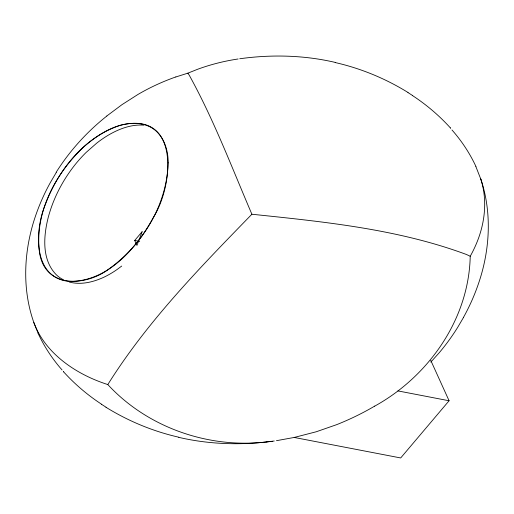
<?xml version="1.0" encoding="UTF-8"?>
<svg xmlns="http://www.w3.org/2000/svg" width="514" height="514" viewBox="0 0 514 514"><rect width="100%" height="100%" fill="white"/><g stroke="black" fill="none" stroke-linecap="round" stroke-linejoin="round"><path stroke-width="0.77" d="M480.995 179.714C487.388 199.907 485.043 222.093 477.249 241.561A157.535 139.988 28 0 1 471.377 254.16L470.22 256.261C468.935 318.995 428.779 376.274 374.712 406.131M142.095 231.827L136.949 245.409L134.707 240.468L142.166 231.66M266.503 441.944C208.555 448.748 147.55 427.603 107.811 384.568C147.389 321.308 200.081 267.479 251.892 214.235C324.083 221.778 397.72 229.019 466.211 254.404A90.849 80.73 28 0 1 468.016 255.207L470.22 256.261M463.512 317.44L457.659 327.412A271.996 241.702 28 0 1 439.258 352.707L430.816 362.1M56.341 172.351L50.488 182.322A261.318 232.212 28 0 0 33.307 222.845C23.638 255.214 22.507 290.744 33.943 322.824C43.529 348.73 66.691 367.157 91.229 378.22A143.014 127.087 28 0 0 105.331 383.752L107.811 384.568M430.745 360.353L449.082 400.759L400.695 457.955L294.201 437.453L276.455 440.684M106.828 115.971L121.947 104.683L137.964 94.447A245.686 218.321 28 0 1 175.833 76.939M121.696 266.066L117.34 269.304A105.37 93.632 28 0 1 103.982 277.181C93.31 282.128 80.981 285.174 69.339 282.051M175.846 76.965L187.861 73.161L197.672 69.249A216.426 192.32 28 0 1 238.091 58.988M294.201 437.453L316.181 431.786L336.619 424.673A312.711 277.881 28 0 0 374.693 406.105M239.755 58.757C271.443 54.355 304.012 55.12 335.224 62.406M271.7 441.346L274.245 440.999M269.143 441.667L272.33 441.263M266.58 441.969L270.396 441.507M268.456 441.732C238.612 445.297 208.086 444.192 178.776 437.356M70.097 281.486C108.21 281.164 136.531 248.281 153.461 217.281C173.751 185.014 180.138 110.009 120.327 125.32C84.2 137.052 58.39 169.89 45.348 204.476C34.618 230.047 32.53 277.99 69.191 281.415M143.914 125.159C131.173 124.176 118.728 128.988 107.94 135.381A127.857 113.613 28 0 0 96.606 143.226L86.159 152.407A173.501 154.181 28 0 0 71.799 168.958C61.095 183.447 52.929 199.875 48.265 217.293C43.478 236.119 41.589 259.544 56.167 274.637A26.664 23.695 28 0 0 63.261 279.706M134.707 240.468L139.692 241.432M397.894 390.903L449.082 400.759M407.962 92.552L412.479 95.469M106.038 407.21L101.521 404.293M450.296 127.928L450.624 128.294M63.704 371.834L63.376 371.468M62.078 369.99L61.976 369.868A148.585 132.04 28 0 1 38.068 333.271M187.861 73.161L188.15 73.547A33.494 29.761 28 0 1 189.178 75.095C213.818 119.646 231.84 167.532 251.892 214.235M475.848 166.517L480.963 179.566M38.152 333.245L33.828 322.496M480.661 178.673C491.429 210.303 490.24 245.139 480.654 276.905A261.318 232.212 28 0 1 463.461 317.408M56.18 172.248A279.892 248.718 28 0 1 106.867 116.01M178.801 437.215A214.017 190.18 28 0 1 105.993 407.281M101.566 404.229A178.024 158.196 28 0 1 63.64 371.885M335.199 62.547A214.017 190.18 28 0 1 408.007 92.481M412.434 95.533A178.024 158.196 28 0 1 450.36 127.877M451.96 129.939A148.585 132.04 28 0 1 475.932 166.485M168.155 162.861C166.954 204.656 142.834 244.272 109.482 268.578C86.577 286.529 44.679 289.016 39.462 252.175C34.457 212.025 56.039 172.428 84.926 145.867C100.783 132.239 122.152 119.351 143.914 124.529A28.906 25.687 28 0 1 147.634 125.795C162.276 131.5 168.38 148.193 168.155 162.861"/></g></svg>
